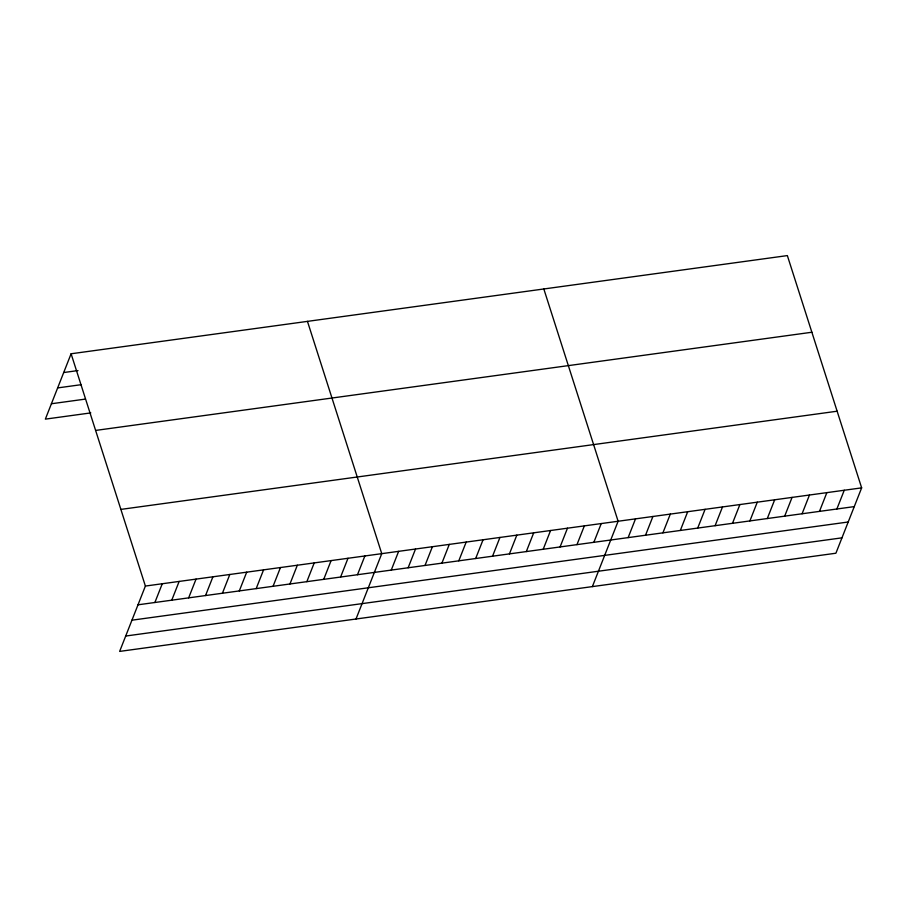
<?xml version="1.0" encoding="UTF-8"?>
<svg xmlns="http://www.w3.org/2000/svg" width="907" height="907" viewBox="0 0 907 907"><rect width="100%" height="100%" fill="white"/><g stroke="black" fill="none" stroke-linecap="round" stroke-linejoin="round"><path stroke-width="1.36" d="M71.097 353.775L145.392 586.058L119.645 651.407L835.903 553.225L861.65 487.864L787.355 255.593L71.097 353.775L45.35 419.136L90.802 412.9M154.882 602.486L162.274 583.734M171.763 600.173L179.155 581.421M188.656 597.86L196.037 579.108M205.538 595.548L212.918 576.795M222.419 593.235L229.811 574.482M239.301 590.922L246.693 572.17M256.182 588.609L263.574 569.857M273.064 586.285L280.456 567.533M289.957 583.972L297.337 565.22M306.838 581.659L314.219 562.907M323.72 579.346L331.1 560.594M340.601 577.033L347.993 558.281M357.483 574.721L364.875 555.968M356.009 619.005L381.756 553.655L307.462 321.373M391.257 570.095L398.638 551.343M408.139 567.771L415.519 549.018M425.02 565.458L432.401 546.706M441.902 563.145L449.294 544.393M458.783 560.832L466.175 542.08M475.665 558.519L483.057 539.767M492.546 556.206L499.938 537.454M509.439 553.894L516.82 535.141M526.321 551.569L533.701 532.817M543.202 549.257L550.583 530.504M560.084 546.944L567.476 528.191M576.965 544.631L584.357 525.879M593.847 542.318L601.239 523.566M592.373 586.602L618.121 521.253L543.826 288.982M628.132 537.613L635.512 518.861M645.523 535.232L652.915 516.48M662.915 532.851L670.307 514.099M680.318 530.47L687.699 511.707M697.71 528.078L705.09 509.326M715.101 525.697L722.494 506.945M732.493 523.316L739.885 504.564M749.896 520.924L757.277 502.172M767.288 518.543L774.68 499.791M784.68 516.162L792.072 497.41M802.083 513.77L809.463 495.018M819.474 511.389L826.855 492.637M836.866 509.008L844.258 490.256M63.705 372.528L77.991 370.578M57.651 387.913L81.029 384.704M51.404 403.751L85.179 399.125M95.609 430.428L811.867 332.245M120.869 509.405L837.127 411.211M145.392 586.058L861.65 487.864M138 604.81L854.258 506.616M131.946 620.184L848.204 522.001M125.699 636.034L841.968 537.84"/></g></svg>
